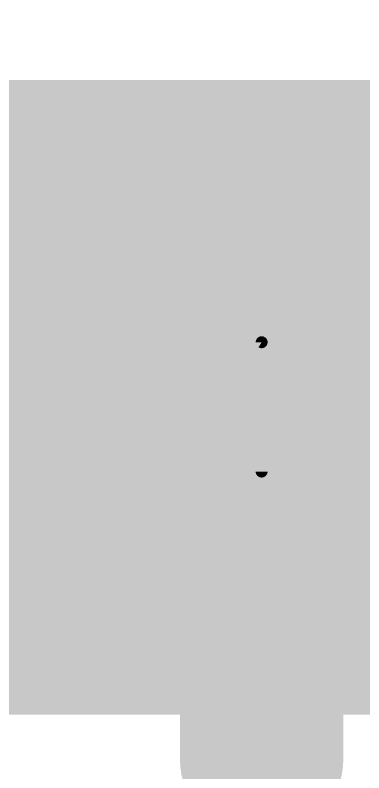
# Model space of a CAD drawing. Extents: x -6.3 to 44.5, y -10.2 to 43.3.
# Drawn here: x 27.89 to 33.83, y 2.18 to 15.07 of the extents above; entities that cross this region are included whole.
import ezdxf

# ---------------------------------------------------------------- set-up
doc = ezdxf.new("R2010")
doc.units = 0
for name, color, linetype in [('1', 12, 'CONTINUOUS'), ('16', 132, 'CONTINUOUS'), ('17', 110, 'CONTINUOUS'), ('21', 41, 'CONTINUOUS'), ('22', 40, 'CONTINUOUS'), ('51', 53, 'CONTINUOUS')]:
    doc.layers.add(name, color=color, linetype=linetype)

# ---------------------------------------------------------------- blocks, each defined once
blk = doc.blocks.new('RECT')
blk.add_solid([(-0.5, -0.5), (0.5, -0.5), (-0.5, 0.5), (0.5, 0.5)])
blk = doc.blocks.new('LONGP100')
at = {"const_width": 1}
blk.add_lwpolyline([(-0.5, 0), (0.5, 0)], dxfattribs=at)
at = {"const_width": 0.5}
for points in [[(-0.5, 0.25, 1), (-0.5, -0.25)], [(0.5, -0.25, 1), (0.5, 0.25)]]:
    blk.add_lwpolyline(points, format="xyb", dxfattribs=at)

msp = doc.modelspace()

# ---------------------------------------------------------------- linework, layer by layer
at = {"layer": '1', "const_width": 0.3048}
for points in [[(40.64, 20.32), (32.09, 11.77)], [(32.09, 3.81), (32.09, 11.77)]]:
    msp.add_lwpolyline(points, dxfattribs=at)
at = {"layer": '1', "const_width": 0.1524}
for points in [[(32.1662, 11.77, 1), (32.0138, 11.77)], [(32.0361, 11.8239, 1), (32.1439, 11.7161)], [(32.0138, 3.81, 1), (32.1662, 3.81)]]:
    msp.add_lwpolyline(points, format="xyb", dxfattribs=at)
at = {"layer": '16', "const_width": 0.3048}
msp.add_lwpolyline([(22.86, 11.43), (39.41, 11.43)], dxfattribs=at)
at = {"layer": '21', "const_width": 0.2032}
for points in [[(25.29, 13.71), (32.09, 9.51)], [(32.09, 9.51), (32.09, 7.31)]]:
    msp.add_lwpolyline(points, dxfattribs=at)
at = {"layer": '21', "const_width": 0.1016}
for points in [[(32.1408, 9.51, 1), (32.0392, 9.51)], [(32.0633, 9.4668, 1), (32.1167, 9.5532)], [(32.0392, 7.31, 1), (32.1408, 7.31)]]:
    msp.add_lwpolyline(points, format="xyb", dxfattribs=at)
at = {"layer": '51', "const_width": 0.2032}
msp.add_lwpolyline([(21.59, -6.19, 1), (21.59, 13.81, 1), (21.59, -6.19)], format="xyb", dxfattribs=at)

# ---------------------------------------------------------------- block references
at = {"layer": '17', "xscale": 2.7813, "yscale": 2.7813, "rotation": 270}
msp.add_blockref('LONGP100', (32.09, 3.81), dxfattribs=at)
msp.add_blockref('LONGP100', (32.09, 3.81), dxfattribs=at)
at = {"layer": '22', "xscale": 25.4, "yscale": 10.795}
msp.add_blockref('RECT', (21.59, 8.5725), dxfattribs=at)

doc.saveas('drawing.dxf')
